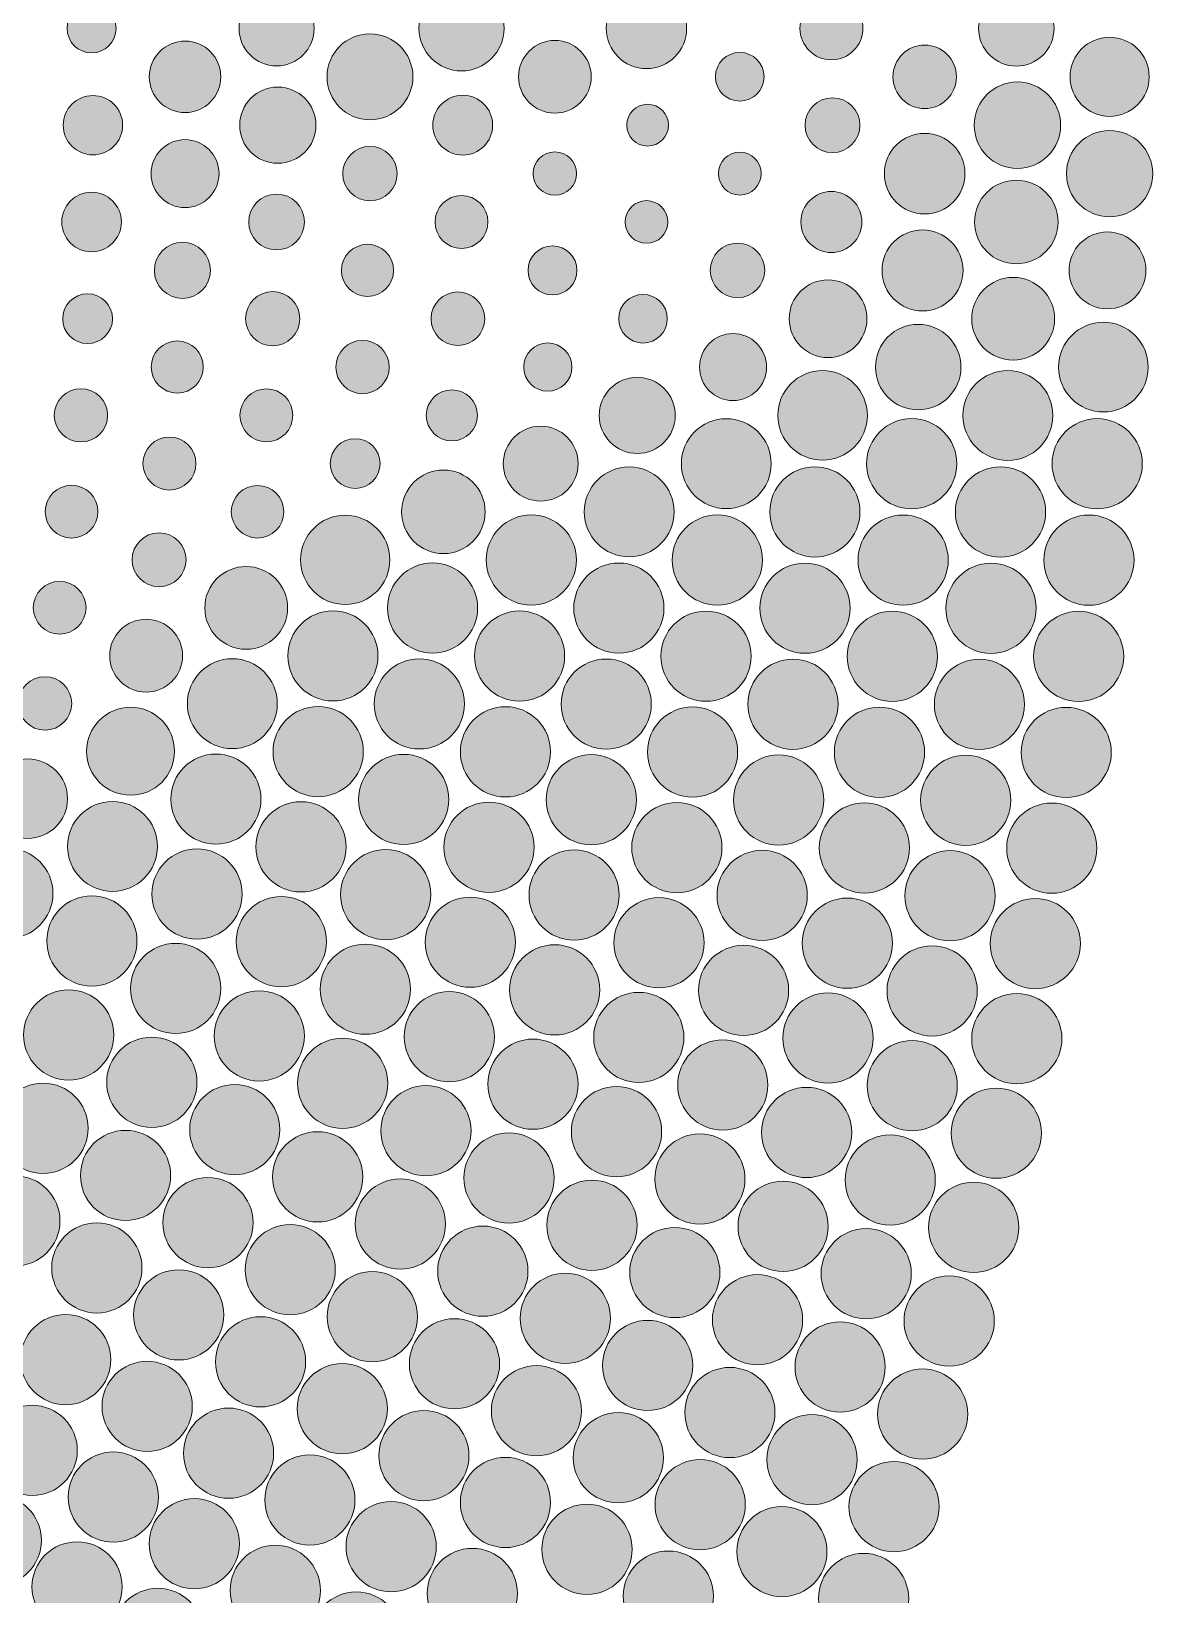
# Model space of a CAD drawing. Extents: x 3515 to 4006, y 175 to 667.
# Drawn here: x 3945.7 to 4005.9, y 342.1 to 426 of the extents above; entities that cross this region are included whole.
import ezdxf

# ---------------------------------------------------------------- set-up
doc = ezdxf.new("R2010")
doc.units = 0
doc.header["$MEASUREMENT"] = 0
doc.layers.add('Capa 1', color=7, linetype='Continuous', lineweight=0)

# ---------------------------------------------------------------- blocks, each defined once
blk = doc.blocks.new('Block_0')
at = {"layer": 'Capa 1', "true_color": 0x000000, "transparency": 33554687}
h = blk.add_hatch(color=18, dxfattribs=at)
h.dxf.hatch_style = 2
edge = h.paths.add_edge_path()
edge.add_arc((3958.846, 426.149), 2.015, 0, 360)
h = blk.add_hatch(color=18, dxfattribs=at)
h.dxf.hatch_style = 2
edge = h.paths.add_edge_path()
edge.add_arc((3968.774, 426.149), 2.282, 0, 360)
h = blk.add_hatch(color=18, dxfattribs=at)
h.dxf.hatch_style = 2
edge = h.paths.add_edge_path()
edge.add_arc((3978.702, 426.149), 2.157, 0, 360)
h = blk.add_hatch(color=18, dxfattribs=at)
h.dxf.hatch_style = 2
edge = h.paths.add_edge_path()
edge.add_arc((3998.557, 426.149), 2.024, 0, 360)
h = blk.add_hatch(color=18, dxfattribs=at)
h.dxf.hatch_style = 2
edge = h.paths.add_edge_path()
edge.add_arc((3948.917, 426.149), 1.314, 0, 360)
h = blk.add_hatch(color=18, dxfattribs=at)
h.dxf.hatch_style = 2
edge = h.paths.add_edge_path()
edge.add_arc((3988.63, 426.149), 1.687, 0, 360)
h = blk.add_hatch(color=18, dxfattribs=at)
h.dxf.hatch_style = 2
edge = h.paths.add_edge_path()
edge.add_arc((3963.86, 423.551), 2.306, 0, 360)
h = blk.add_hatch(color=18, dxfattribs=at)
h.dxf.hatch_style = 2
edge = h.paths.add_edge_path()
edge.add_arc((3973.785, 423.551), 1.951, 0, 360)
h = blk.add_hatch(color=18, dxfattribs=at)
h.dxf.hatch_style = 2
edge = h.paths.add_edge_path()
edge.add_arc((4003.562, 423.551), 2.124, 0, 360)
h = blk.add_hatch(color=18, dxfattribs=at)
h.dxf.hatch_style = 2
edge = h.paths.add_edge_path()
edge.add_arc((3953.934, 423.551), 1.918, 0, 360)
h = blk.add_hatch(color=18, dxfattribs=at)
h.dxf.hatch_style = 2
edge = h.paths.add_edge_path()
edge.add_arc((3983.711, 423.551), 1.307, 0, 360)
h = blk.add_hatch(color=18, dxfattribs=at)
h.dxf.hatch_style = 2
edge = h.paths.add_edge_path()
edge.add_arc((3993.637, 423.551), 1.705, 0, 360)
h = blk.add_hatch(color=18, dxfattribs=at)
h.dxf.hatch_style = 2
edge = h.paths.add_edge_path()
edge.add_arc((3958.914, 420.953), 2.046, 0, 360)
h = blk.add_hatch(color=18, dxfattribs=at)
h.dxf.hatch_style = 2
edge = h.paths.add_edge_path()
edge.add_arc((3998.614, 420.953), 2.321, 0, 360)
h = blk.add_hatch(color=18, dxfattribs=at)
h.dxf.hatch_style = 2
edge = h.paths.add_edge_path()
edge.add_arc((3948.989, 420.953), 1.593, 0, 360)
h = blk.add_hatch(color=18, dxfattribs=at)
h.dxf.hatch_style = 2
edge = h.paths.add_edge_path()
edge.add_arc((3968.839, 420.953), 1.605, 0, 360)
h = blk.add_hatch(color=18, dxfattribs=at)
h.dxf.hatch_style = 2
edge = h.paths.add_edge_path()
edge.add_arc((3988.689, 420.953), 1.471, 0, 360)
h = blk.add_hatch(color=18, dxfattribs=at)
h.dxf.hatch_style = 2
edge = h.paths.add_edge_path()
edge.add_arc((3978.764, 420.953), 1.121, 0, 360)
h = blk.add_hatch(color=18, dxfattribs=at)
h.dxf.hatch_style = 2
edge = h.paths.add_edge_path()
edge.add_arc((3993.637, 418.354), 2.162, 0, 360)
h = blk.add_hatch(color=18, dxfattribs=at)
h.dxf.hatch_style = 2
edge = h.paths.add_edge_path()
edge.add_arc((4003.562, 418.354), 2.315, 0, 360)
h = blk.add_hatch(color=18, dxfattribs=at)
h.dxf.hatch_style = 2
edge = h.paths.add_edge_path()
edge.add_arc((3953.934, 418.354), 1.823, 0, 360)
h = blk.add_hatch(color=18, dxfattribs=at)
h.dxf.hatch_style = 2
edge = h.paths.add_edge_path()
edge.add_arc((3963.86, 418.354), 1.46, 0, 360)
h = blk.add_hatch(color=18, dxfattribs=at)
h.dxf.hatch_style = 2
edge = h.paths.add_edge_path()
edge.add_arc((3973.785, 418.354), 1.164, 0, 360)
h = blk.add_hatch(color=18, dxfattribs=at)
h.dxf.hatch_style = 2
edge = h.paths.add_edge_path()
edge.add_arc((3983.711, 418.354), 1.149, 0, 360)
h = blk.add_hatch(color=18, dxfattribs=at)
h.dxf.hatch_style = 2
edge = h.paths.add_edge_path()
edge.add_arc((3998.557, 415.756), 2.245, 0, 360)
h = blk.add_hatch(color=18, dxfattribs=at)
h.dxf.hatch_style = 2
edge = h.paths.add_edge_path()
edge.add_arc((3948.917, 415.757), 1.599, 0, 360)
h = blk.add_hatch(color=18, dxfattribs=at)
h.dxf.hatch_style = 2
edge = h.paths.add_edge_path()
edge.add_arc((3958.846, 415.757), 1.496, 0, 360)
h = blk.add_hatch(color=18, dxfattribs=at)
h.dxf.hatch_style = 2
edge = h.paths.add_edge_path()
edge.add_arc((3968.774, 415.757), 1.419, 0, 360)
h = blk.add_hatch(color=18, dxfattribs=at)
h.dxf.hatch_style = 2
edge = h.paths.add_edge_path()
edge.add_arc((3988.63, 415.757), 1.638, 0, 360)
h = blk.add_hatch(color=18, dxfattribs=at)
h.dxf.hatch_style = 2
edge = h.paths.add_edge_path()
edge.add_arc((3978.702, 415.757), 1.145, 0, 360)
h = blk.add_hatch(color=18, dxfattribs=at)
h.dxf.hatch_style = 2
edge = h.paths.add_edge_path()
edge.add_arc((3953.794, 413.16), 1.507, 0, 360)
h = blk.add_hatch(color=18, dxfattribs=at)
h.dxf.hatch_style = 2
edge = h.paths.add_edge_path()
edge.add_arc((3983.59, 413.159), 1.461, 0, 360)
h = blk.add_hatch(color=18, dxfattribs=at)
h.dxf.hatch_style = 2
edge = h.paths.add_edge_path()
edge.add_arc((3993.521, 413.159), 2.175, 0, 360)
h = blk.add_hatch(color=18, dxfattribs=at)
h.dxf.hatch_style = 2
edge = h.paths.add_edge_path()
edge.add_arc((4003.451, 413.159), 2.064, 0, 360)
h = blk.add_hatch(color=18, dxfattribs=at)
h.dxf.hatch_style = 2
edge = h.paths.add_edge_path()
edge.add_arc((3963.727, 413.16), 1.4, 0, 360)
h = blk.add_hatch(color=18, dxfattribs=at)
h.dxf.hatch_style = 2
edge = h.paths.add_edge_path()
edge.add_arc((3973.659, 413.159), 1.313, 0, 360)
h = blk.add_hatch(color=18, dxfattribs=at)
h.dxf.hatch_style = 2
edge = h.paths.add_edge_path()
edge.add_arc((3988.452, 410.563), 2.085, 0, 360)
h = blk.add_hatch(color=18, dxfattribs=at)
h.dxf.hatch_style = 2
edge = h.paths.add_edge_path()
edge.add_arc((3998.387, 410.563), 2.222, 0, 360)
h = blk.add_hatch(color=18, dxfattribs=at)
h.dxf.hatch_style = 2
edge = h.paths.add_edge_path()
edge.add_arc((3948.703, 410.565), 1.337, 0, 360)
h = blk.add_hatch(color=18, dxfattribs=at)
h.dxf.hatch_style = 2
edge = h.paths.add_edge_path()
edge.add_arc((3958.642, 410.564), 1.456, 0, 360)
h = blk.add_hatch(color=18, dxfattribs=at)
h.dxf.hatch_style = 2
edge = h.paths.add_edge_path()
edge.add_arc((3968.58, 410.564), 1.439, 0, 360)
h = blk.add_hatch(color=18, dxfattribs=at)
h.dxf.hatch_style = 2
edge = h.paths.add_edge_path()
edge.add_arc((3978.516, 410.563), 1.304, 0, 360)
h = blk.add_hatch(color=18, dxfattribs=at)
h.dxf.hatch_style = 2
edge = h.paths.add_edge_path()
edge.add_arc((3983.348, 407.968), 1.799, 0, 360)
h = blk.add_hatch(color=18, dxfattribs=at)
h.dxf.hatch_style = 2
edge = h.paths.add_edge_path()
edge.add_arc((3993.289, 407.968), 2.294, 0, 360)
h = blk.add_hatch(color=18, dxfattribs=at)
h.dxf.hatch_style = 2
edge = h.paths.add_edge_path()
edge.add_arc((4003.229, 407.967), 2.407, 0, 360)
h = blk.add_hatch(color=18, dxfattribs=at)
h.dxf.hatch_style = 2
edge = h.paths.add_edge_path()
edge.add_arc((3953.516, 407.971), 1.399, 0, 360)
h = blk.add_hatch(color=18, dxfattribs=at)
h.dxf.hatch_style = 2
edge = h.paths.add_edge_path()
edge.add_arc((3963.462, 407.97), 1.431, 0, 360)
h = blk.add_hatch(color=18, dxfattribs=at)
h.dxf.hatch_style = 2
edge = h.paths.add_edge_path()
edge.add_arc((3973.406, 407.969), 1.294, 0, 360)
h = blk.add_hatch(color=18, dxfattribs=at)
h.dxf.hatch_style = 2
edge = h.paths.add_edge_path()
edge.add_arc((3978.207, 405.376), 2.043, 0, 360)
h = blk.add_hatch(color=18, dxfattribs=at)
h.dxf.hatch_style = 2
edge = h.paths.add_edge_path()
edge.add_arc((3988.156, 405.375), 2.403, 0, 360)
h = blk.add_hatch(color=18, dxfattribs=at)
h.dxf.hatch_style = 2
edge = h.paths.add_edge_path()
edge.add_arc((3998.104, 405.374), 2.413, 0, 360)
h = blk.add_hatch(color=18, dxfattribs=at)
h.dxf.hatch_style = 2
edge = h.paths.add_edge_path()
edge.add_arc((3948.345, 405.38), 1.429, 0, 360)
h = blk.add_hatch(color=18, dxfattribs=at)
h.dxf.hatch_style = 2
edge = h.paths.add_edge_path()
edge.add_arc((3958.302, 405.379), 1.419, 0, 360)
h = blk.add_hatch(color=18, dxfattribs=at)
h.dxf.hatch_style = 2
edge = h.paths.add_edge_path()
edge.add_arc((3968.256, 405.377), 1.371, 0, 360)
h = blk.add_hatch(color=18, dxfattribs=at)
h.dxf.hatch_style = 2
edge = h.paths.add_edge_path()
edge.add_arc((3973.027, 402.786), 2.01, 0, 360)
h = blk.add_hatch(color=18, dxfattribs=at)
h.dxf.hatch_style = 2
edge = h.paths.add_edge_path()
edge.add_arc((3982.986, 402.784), 2.412, 0, 360)
h = blk.add_hatch(color=18, dxfattribs=at)
h.dxf.hatch_style = 2
edge = h.paths.add_edge_path()
edge.add_arc((3992.942, 402.783), 2.421, 0, 360)
h = blk.add_hatch(color=18, dxfattribs=at)
h.dxf.hatch_style = 2
edge = h.paths.add_edge_path()
edge.add_arc((4002.896, 402.781), 2.42, 0, 360)
h = blk.add_hatch(color=18, dxfattribs=at)
h.dxf.hatch_style = 2
edge = h.paths.add_edge_path()
edge.add_arc((3953.097, 402.791), 1.421, 0, 360)
h = blk.add_hatch(color=18, dxfattribs=at)
h.dxf.hatch_style = 2
edge = h.paths.add_edge_path()
edge.add_arc((3963.064, 402.789), 1.335, 0, 360)
h = blk.add_hatch(color=18, dxfattribs=at)
h.dxf.hatch_style = 2
edge = h.paths.add_edge_path()
edge.add_arc((3967.803, 400.2), 2.242, 0, 360)
h = blk.add_hatch(color=18, dxfattribs=at)
h.dxf.hatch_style = 2
edge = h.paths.add_edge_path()
edge.add_arc((3977.775, 400.197), 2.412, 0, 360)
h = blk.add_hatch(color=18, dxfattribs=at)
h.dxf.hatch_style = 2
edge = h.paths.add_edge_path()
edge.add_arc((3987.743, 400.195), 2.421, 0, 360)
h = blk.add_hatch(color=18, dxfattribs=at)
h.dxf.hatch_style = 2
edge = h.paths.add_edge_path()
edge.add_arc((3997.707, 400.192), 2.421, 0, 360)
h = blk.add_hatch(color=18, dxfattribs=at)
h.dxf.hatch_style = 2
edge = h.paths.add_edge_path()
edge.add_arc((3947.844, 400.208), 1.417, 0, 360)
h = blk.add_hatch(color=18, dxfattribs=at)
h.dxf.hatch_style = 2
edge = h.paths.add_edge_path()
edge.add_arc((3957.826, 400.204), 1.41, 0, 360)
h = blk.add_hatch(color=18, dxfattribs=at)
h.dxf.hatch_style = 2
edge = h.paths.add_edge_path()
edge.add_arc((3962.534, 397.619), 2.395, 0, 360)
h = blk.add_hatch(color=18, dxfattribs=at)
h.dxf.hatch_style = 2
edge = h.paths.add_edge_path()
edge.add_arc((3972.521, 397.614), 2.42, 0, 360)
h = blk.add_hatch(color=18, dxfattribs=at)
h.dxf.hatch_style = 2
edge = h.paths.add_edge_path()
edge.add_arc((3982.503, 397.61), 2.421, 0, 360)
h = blk.add_hatch(color=18, dxfattribs=at)
h.dxf.hatch_style = 2
edge = h.paths.add_edge_path()
edge.add_arc((3992.48, 397.607), 2.421, 0, 360)
h = blk.add_hatch(color=18, dxfattribs=at)
h.dxf.hatch_style = 2
edge = h.paths.add_edge_path()
edge.add_arc((4002.453, 397.604), 2.421, 0, 360)
h = blk.add_hatch(color=18, dxfattribs=at)
h.dxf.hatch_style = 2
edge = h.paths.add_edge_path()
edge.add_arc((3952.54, 397.625), 1.448, 0, 360)
h = blk.add_hatch(color=18, dxfattribs=at)
h.dxf.hatch_style = 2
edge = h.paths.add_edge_path()
edge.add_arc((3957.216, 395.043), 2.222, 0, 360)
h = blk.add_hatch(color=18, dxfattribs=at)
h.dxf.hatch_style = 2
edge = h.paths.add_edge_path()
edge.add_arc((3967.221, 395.037), 2.418, 0, 360)
h = blk.add_hatch(color=18, dxfattribs=at)
h.dxf.hatch_style = 2
edge = h.paths.add_edge_path()
edge.add_arc((3977.22, 395.031), 2.421, 0, 360)
h = blk.add_hatch(color=18, dxfattribs=at)
h.dxf.hatch_style = 2
edge = h.paths.add_edge_path()
edge.add_arc((3987.211, 395.025), 2.421, 0, 360)
h = blk.add_hatch(color=18, dxfattribs=at)
h.dxf.hatch_style = 2
edge = h.paths.add_edge_path()
edge.add_arc((3997.198, 395.021), 2.421, 0, 360)
h = blk.add_hatch(color=18, dxfattribs=at)
h.dxf.hatch_style = 2
edge = h.paths.add_edge_path()
edge.add_arc((3947.202, 395.051), 1.415, 0, 360)
h = blk.add_hatch(color=18, dxfattribs=at)
h.dxf.hatch_style = 2
edge = h.paths.add_edge_path()
edge.add_arc((3961.872, 392.465), 2.418, 0, 360)
h = blk.add_hatch(color=18, dxfattribs=at)
h.dxf.hatch_style = 2
edge = h.paths.add_edge_path()
edge.add_arc((3971.89, 392.456), 2.421, 0, 360)
h = blk.add_hatch(color=18, dxfattribs=at)
h.dxf.hatch_style = 2
edge = h.paths.add_edge_path()
edge.add_arc((3981.9, 392.449), 2.421, 0, 360)
h = blk.add_hatch(color=18, dxfattribs=at)
h.dxf.hatch_style = 2
edge = h.paths.add_edge_path()
edge.add_arc((3991.902, 392.442), 2.421, 0, 360)
h = blk.add_hatch(color=18, dxfattribs=at)
h.dxf.hatch_style = 2
edge = h.paths.add_edge_path()
edge.add_arc((4001.898, 392.437), 2.421, 0, 360)
h = blk.add_hatch(color=18, dxfattribs=at)
h.dxf.hatch_style = 2
edge = h.paths.add_edge_path()
edge.add_arc((3951.845, 392.475), 1.957, 0, 360)
h = blk.add_hatch(color=18, dxfattribs=at)
h.dxf.hatch_style = 2
edge = h.paths.add_edge_path()
edge.add_arc((3956.47, 389.901), 2.413, 0, 360)
h = blk.add_hatch(color=18, dxfattribs=at)
h.dxf.hatch_style = 2
edge = h.paths.add_edge_path()
edge.add_arc((3966.511, 389.889), 2.421, 0, 360)
h = blk.add_hatch(color=18, dxfattribs=at)
h.dxf.hatch_style = 2
edge = h.paths.add_edge_path()
edge.add_arc((3976.541, 389.878), 2.421, 0, 360)
h = blk.add_hatch(color=18, dxfattribs=at)
h.dxf.hatch_style = 2
edge = h.paths.add_edge_path()
edge.add_arc((3986.563, 389.87), 2.421, 0, 360)
h = blk.add_hatch(color=18, dxfattribs=at)
h.dxf.hatch_style = 2
edge = h.paths.add_edge_path()
edge.add_arc((3996.576, 389.862), 2.421, 0, 360)
h = blk.add_hatch(color=18, dxfattribs=at)
h.dxf.hatch_style = 2
edge = h.paths.add_edge_path()
edge.add_arc((3946.417, 389.915), 1.435, 0, 360)
h = blk.add_hatch(color=18, dxfattribs=at)
h.dxf.hatch_style = 2
edge = h.paths.add_edge_path()
edge.add_arc((3951.011, 387.346), 2.359, 0, 360)
h = blk.add_hatch(color=18, dxfattribs=at)
h.dxf.hatch_style = 2
edge = h.paths.add_edge_path()
edge.add_arc((3961.079, 387.329), 2.421, 0, 360)
h = blk.add_hatch(color=18, dxfattribs=at)
h.dxf.hatch_style = 2
edge = h.paths.add_edge_path()
edge.add_arc((3971.133, 387.315), 2.421, 0, 360)
h = blk.add_hatch(color=18, dxfattribs=at)
h.dxf.hatch_style = 2
edge = h.paths.add_edge_path()
edge.add_arc((3981.176, 387.303), 2.421, 0, 360)
h = blk.add_hatch(color=18, dxfattribs=at)
h.dxf.hatch_style = 2
edge = h.paths.add_edge_path()
edge.add_arc((3991.21, 387.292), 2.421, 0, 360)
h = blk.add_hatch(color=18, dxfattribs=at)
h.dxf.hatch_style = 2
edge = h.paths.add_edge_path()
edge.add_arc((4001.234, 387.283), 2.421, 0, 360)
h = blk.add_hatch(color=18, dxfattribs=at)
h.dxf.hatch_style = 2
edge = h.paths.add_edge_path()
edge.add_arc((3945.491, 384.801), 2.134, 0, 360)
h = blk.add_hatch(color=18, dxfattribs=at)
h.dxf.hatch_style = 2
edge = h.paths.add_edge_path()
edge.add_arc((3955.59, 384.779), 2.42, 0, 360)
h = blk.add_hatch(color=18, dxfattribs=at)
h.dxf.hatch_style = 2
edge = h.paths.add_edge_path()
edge.add_arc((3965.672, 384.76), 2.421, 0, 360)
h = blk.add_hatch(color=18, dxfattribs=at)
h.dxf.hatch_style = 2
edge = h.paths.add_edge_path()
edge.add_arc((3975.741, 384.744), 2.421, 0, 360)
h = blk.add_hatch(color=18, dxfattribs=at)
h.dxf.hatch_style = 2
edge = h.paths.add_edge_path()
edge.add_arc((3985.796, 384.73), 2.421, 0, 360)
h = blk.add_hatch(color=18, dxfattribs=at)
h.dxf.hatch_style = 2
edge = h.paths.add_edge_path()
edge.add_arc((3995.841, 384.717), 2.421, 0, 360)
h = blk.add_hatch(color=18, dxfattribs=at)
h.dxf.hatch_style = 2
edge = h.paths.add_edge_path()
edge.add_arc((3950.04, 382.24), 2.413, 0, 360)
h = blk.add_hatch(color=18, dxfattribs=at)
h.dxf.hatch_style = 2
edge = h.paths.add_edge_path()
edge.add_arc((3960.155, 382.216), 2.421, 0, 360)
h = blk.add_hatch(color=18, dxfattribs=at)
h.dxf.hatch_style = 2
edge = h.paths.add_edge_path()
edge.add_arc((3970.252, 382.194), 2.421, 0, 360)
h = blk.add_hatch(color=18, dxfattribs=at)
h.dxf.hatch_style = 2
edge = h.paths.add_edge_path()
edge.add_arc((3980.334, 382.175), 2.421, 0, 360)
h = blk.add_hatch(color=18, dxfattribs=at)
h.dxf.hatch_style = 2
edge = h.paths.add_edge_path()
edge.add_arc((3990.402, 382.159), 2.421, 0, 360)
h = blk.add_hatch(color=18, dxfattribs=at)
h.dxf.hatch_style = 2
edge = h.paths.add_edge_path()
edge.add_arc((4000.459, 382.144), 2.421, 0, 360)
h = blk.add_hatch(color=18, dxfattribs=at)
h.dxf.hatch_style = 2
edge = h.paths.add_edge_path()
edge.add_arc((3944.425, 379.715), 2.416, 0, 360)
h = blk.add_hatch(color=18, dxfattribs=at)
h.dxf.hatch_style = 2
edge = h.paths.add_edge_path()
edge.add_arc((3954.576, 379.683), 2.421, 0, 360)
h = blk.add_hatch(color=18, dxfattribs=at)
h.dxf.hatch_style = 2
edge = h.paths.add_edge_path()
edge.add_arc((3964.706, 379.654), 2.421, 0, 360)
h = blk.add_hatch(color=18, dxfattribs=at)
h.dxf.hatch_style = 2
edge = h.paths.add_edge_path()
edge.add_arc((3974.818, 379.63), 2.421, 0, 360)
h = blk.add_hatch(color=18, dxfattribs=at)
h.dxf.hatch_style = 2
edge = h.paths.add_edge_path()
edge.add_arc((3984.913, 379.609), 2.421, 0, 360)
h = blk.add_hatch(color=18, dxfattribs=at)
h.dxf.hatch_style = 2
edge = h.paths.add_edge_path()
edge.add_arc((3994.995, 379.59), 2.421, 0, 360)
h = blk.add_hatch(color=18, dxfattribs=at)
h.dxf.hatch_style = 2
edge = h.paths.add_edge_path()
edge.add_arc((3948.932, 377.163), 2.421, 0, 360)
h = blk.add_hatch(color=18, dxfattribs=at)
h.dxf.hatch_style = 2
edge = h.paths.add_edge_path()
edge.add_arc((3959.1, 377.127), 2.421, 0, 360)
h = blk.add_hatch(color=18, dxfattribs=at)
h.dxf.hatch_style = 2
edge = h.paths.add_edge_path()
edge.add_arc((3969.246, 377.096), 2.421, 0, 360)
h = blk.add_hatch(color=18, dxfattribs=at)
h.dxf.hatch_style = 2
edge = h.paths.add_edge_path()
edge.add_arc((3979.372, 377.068), 2.421, 0, 360)
h = blk.add_hatch(color=18, dxfattribs=at)
h.dxf.hatch_style = 2
edge = h.paths.add_edge_path()
edge.add_arc((3989.481, 377.044), 2.421, 0, 360)
h = blk.add_hatch(color=18, dxfattribs=at)
h.dxf.hatch_style = 2
edge = h.paths.add_edge_path()
edge.add_arc((3999.575, 377.023), 2.421, 0, 360)
h = blk.add_hatch(color=18, dxfattribs=at)
h.dxf.hatch_style = 2
edge = h.paths.add_edge_path()
edge.add_arc((3953.429, 374.614), 2.421, 0, 360)
h = blk.add_hatch(color=18, dxfattribs=at)
h.dxf.hatch_style = 2
edge = h.paths.add_edge_path()
edge.add_arc((3963.613, 374.574), 2.421, 0, 360)
h = blk.add_hatch(color=18, dxfattribs=at)
h.dxf.hatch_style = 2
edge = h.paths.add_edge_path()
edge.add_arc((3973.774, 374.539), 2.421, 0, 360)
h = blk.add_hatch(color=18, dxfattribs=at)
h.dxf.hatch_style = 2
edge = h.paths.add_edge_path()
edge.add_arc((3983.914, 374.509), 2.421, 0, 360)
h = blk.add_hatch(color=18, dxfattribs=at)
h.dxf.hatch_style = 2
edge = h.paths.add_edge_path()
edge.add_arc((3994.037, 374.482), 2.421, 0, 360)
h = blk.add_hatch(color=18, dxfattribs=at)
h.dxf.hatch_style = 2
edge = h.paths.add_edge_path()
edge.add_arc((3947.689, 372.118), 2.421, 0, 360)
h = blk.add_hatch(color=18, dxfattribs=at)
h.dxf.hatch_style = 2
edge = h.paths.add_edge_path()
edge.add_arc((3957.916, 372.067), 2.421, 0, 360)
h = blk.add_hatch(color=18, dxfattribs=at)
h.dxf.hatch_style = 2
edge = h.paths.add_edge_path()
edge.add_arc((3968.116, 372.023), 2.421, 0, 360)
h = blk.add_hatch(color=18, dxfattribs=at)
h.dxf.hatch_style = 2
edge = h.paths.add_edge_path()
edge.add_arc((3978.291, 371.985), 2.421, 0, 360)
h = blk.add_hatch(color=18, dxfattribs=at)
h.dxf.hatch_style = 2
edge = h.paths.add_edge_path()
edge.add_arc((3988.446, 371.952), 2.421, 0, 360)
h = blk.add_hatch(color=18, dxfattribs=at)
h.dxf.hatch_style = 2
edge = h.paths.add_edge_path()
edge.add_arc((3998.582, 371.923), 2.421, 0, 360)
h = blk.add_hatch(color=18, dxfattribs=at)
h.dxf.hatch_style = 2
edge = h.paths.add_edge_path()
edge.add_arc((3952.15, 369.577), 2.421, 0, 360)
h = blk.add_hatch(color=18, dxfattribs=at)
h.dxf.hatch_style = 2
edge = h.paths.add_edge_path()
edge.add_arc((3962.394, 369.523), 2.421, 0, 360)
h = blk.add_hatch(color=18, dxfattribs=at)
h.dxf.hatch_style = 2
edge = h.paths.add_edge_path()
edge.add_arc((3972.609, 369.475), 2.421, 0, 360)
h = blk.add_hatch(color=18, dxfattribs=at)
h.dxf.hatch_style = 2
edge = h.paths.add_edge_path()
edge.add_arc((3982.799, 369.434), 2.421, 0, 360)
h = blk.add_hatch(color=18, dxfattribs=at)
h.dxf.hatch_style = 2
edge = h.paths.add_edge_path()
edge.add_arc((3992.967, 369.397), 2.421, 0, 360)
h = blk.add_hatch(color=18, dxfattribs=at)
h.dxf.hatch_style = 2
edge = h.paths.add_edge_path()
edge.add_arc((3946.31, 367.107), 2.421, 0, 360)
h = blk.add_hatch(color=18, dxfattribs=at)
h.dxf.hatch_style = 2
edge = h.paths.add_edge_path()
edge.add_arc((3956.603, 367.039), 2.421, 0, 360)
h = blk.add_hatch(color=18, dxfattribs=at)
h.dxf.hatch_style = 2
edge = h.paths.add_edge_path()
edge.add_arc((3966.863, 366.98), 2.421, 0, 360)
h = blk.add_hatch(color=18, dxfattribs=at)
h.dxf.hatch_style = 2
edge = h.paths.add_edge_path()
edge.add_arc((3977.093, 366.929), 2.421, 0, 360)
h = blk.add_hatch(color=18, dxfattribs=at)
h.dxf.hatch_style = 2
edge = h.paths.add_edge_path()
edge.add_arc((3987.298, 366.884), 2.421, 0, 360)
h = blk.add_hatch(color=18, dxfattribs=at)
h.dxf.hatch_style = 2
edge = h.paths.add_edge_path()
edge.add_arc((3997.48, 366.844), 2.421, 0, 360)
h = blk.add_hatch(color=18, dxfattribs=at)
h.dxf.hatch_style = 2
edge = h.paths.add_edge_path()
edge.add_arc((3950.74, 364.576), 2.421, 0, 360)
h = blk.add_hatch(color=18, dxfattribs=at)
h.dxf.hatch_style = 2
edge = h.paths.add_edge_path()
edge.add_arc((3961.049, 364.503), 2.421, 0, 360)
h = blk.add_hatch(color=18, dxfattribs=at)
h.dxf.hatch_style = 2
edge = h.paths.add_edge_path()
edge.add_arc((3971.324, 364.44), 2.421, 0, 360)
h = blk.add_hatch(color=18, dxfattribs=at)
h.dxf.hatch_style = 2
edge = h.paths.add_edge_path()
edge.add_arc((3981.569, 364.385), 2.421, 0, 360)
h = blk.add_hatch(color=18, dxfattribs=at)
h.dxf.hatch_style = 2
edge = h.paths.add_edge_path()
edge.add_arc((3991.787, 364.336), 2.421, 0, 360)
h = blk.add_hatch(color=18, dxfattribs=at)
h.dxf.hatch_style = 2
edge = h.paths.add_edge_path()
edge.add_arc((3944.798, 362.136), 2.421, 0, 360)
h = blk.add_hatch(color=18, dxfattribs=at)
h.dxf.hatch_style = 2
edge = h.paths.add_edge_path()
edge.add_arc((3955.162, 362.046), 2.421, 0, 360)
h = blk.add_hatch(color=18, dxfattribs=at)
h.dxf.hatch_style = 2
edge = h.paths.add_edge_path()
edge.add_arc((3965.487, 361.969), 2.421, 0, 360)
h = blk.add_hatch(color=18, dxfattribs=at)
h.dxf.hatch_style = 2
edge = h.paths.add_edge_path()
edge.add_arc((3975.777, 361.902), 2.421, 0, 360)
h = blk.add_hatch(color=18, dxfattribs=at)
h.dxf.hatch_style = 2
edge = h.paths.add_edge_path()
edge.add_arc((3986.037, 361.843), 2.421, 0, 360)
h = blk.add_hatch(color=18, dxfattribs=at)
h.dxf.hatch_style = 2
edge = h.paths.add_edge_path()
edge.add_arc((3996.269, 361.791), 2.421, 0, 360)
h = blk.add_hatch(color=18, dxfattribs=at)
h.dxf.hatch_style = 2
edge = h.paths.add_edge_path()
edge.add_arc((3949.199, 359.613), 2.421, 0, 360)
h = blk.add_hatch(color=18, dxfattribs=at)
h.dxf.hatch_style = 2
edge = h.paths.add_edge_path()
edge.add_arc((3959.579, 359.519), 2.421, 0, 360)
h = blk.add_hatch(color=18, dxfattribs=at)
h.dxf.hatch_style = 2
edge = h.paths.add_edge_path()
edge.add_arc((3969.919, 359.437), 2.421, 0, 360)
h = blk.add_hatch(color=18, dxfattribs=at)
h.dxf.hatch_style = 2
edge = h.paths.add_edge_path()
edge.add_arc((3980.224, 359.365), 2.421, 0, 360)
h = blk.add_hatch(color=18, dxfattribs=at)
h.dxf.hatch_style = 2
edge = h.paths.add_edge_path()
edge.add_arc((3990.497, 359.302), 2.421, 0, 360)
h = blk.add_hatch(color=18, dxfattribs=at)
h.dxf.hatch_style = 2
edge = h.paths.add_edge_path()
edge.add_arc((3953.595, 357.092), 2.421, 0, 360)
h = blk.add_hatch(color=18, dxfattribs=at)
h.dxf.hatch_style = 2
edge = h.paths.add_edge_path()
edge.add_arc((3963.99, 356.993), 2.421, 0, 360)
h = blk.add_hatch(color=18, dxfattribs=at)
h.dxf.hatch_style = 2
edge = h.paths.add_edge_path()
edge.add_arc((3974.345, 356.906), 2.421, 0, 360)
h = blk.add_hatch(color=18, dxfattribs=at)
h.dxf.hatch_style = 2
edge = h.paths.add_edge_path()
edge.add_arc((3984.664, 356.831), 2.421, 0, 360)
h = blk.add_hatch(color=18, dxfattribs=at)
h.dxf.hatch_style = 2
edge = h.paths.add_edge_path()
edge.add_arc((3994.951, 356.764), 2.421, 0, 360)
h = blk.add_hatch(color=18, dxfattribs=at)
h.dxf.hatch_style = 2
edge = h.paths.add_edge_path()
edge.add_arc((3947.528, 354.692), 2.421, 0, 360)
h = blk.add_hatch(color=18, dxfattribs=at)
h.dxf.hatch_style = 2
edge = h.paths.add_edge_path()
edge.add_arc((3957.986, 354.573), 2.421, 0, 360)
h = blk.add_hatch(color=18, dxfattribs=at)
h.dxf.hatch_style = 2
edge = h.paths.add_edge_path()
edge.add_arc((3968.396, 354.468), 2.421, 0, 360)
h = blk.add_hatch(color=18, dxfattribs=at)
h.dxf.hatch_style = 2
edge = h.paths.add_edge_path()
edge.add_arc((3978.765, 354.378), 2.421, 0, 360)
h = blk.add_hatch(color=18, dxfattribs=at)
h.dxf.hatch_style = 2
edge = h.paths.add_edge_path()
edge.add_arc((3989.098, 354.298), 2.421, 0, 360)
h = blk.add_hatch(color=18, dxfattribs=at)
h.dxf.hatch_style = 2
edge = h.paths.add_edge_path()
edge.add_arc((3951.901, 352.179), 2.421, 0, 360)
h = blk.add_hatch(color=18, dxfattribs=at)
h.dxf.hatch_style = 2
edge = h.paths.add_edge_path()
edge.add_arc((3962.372, 352.054), 2.421, 0, 360)
h = blk.add_hatch(color=18, dxfattribs=at)
h.dxf.hatch_style = 2
edge = h.paths.add_edge_path()
edge.add_arc((3972.797, 351.946), 2.421, 0, 360)
h = blk.add_hatch(color=18, dxfattribs=at)
h.dxf.hatch_style = 2
edge = h.paths.add_edge_path()
edge.add_arc((3983.18, 351.851), 2.421, 0, 360)
h = blk.add_hatch(color=18, dxfattribs=at)
h.dxf.hatch_style = 2
edge = h.paths.add_edge_path()
edge.add_arc((3993.526, 351.767), 2.421, 0, 360)
h = blk.add_hatch(color=18, dxfattribs=at)
h.dxf.hatch_style = 2
edge = h.paths.add_edge_path()
edge.add_arc((3945.73, 349.817), 2.421, 0, 360)
h = blk.add_hatch(color=18, dxfattribs=at)
h.dxf.hatch_style = 2
edge = h.paths.add_edge_path()
edge.add_arc((3956.269, 349.668), 2.421, 0, 360)
h = blk.add_hatch(color=18, dxfattribs=at)
h.dxf.hatch_style = 2
edge = h.paths.add_edge_path()
edge.add_arc((3966.755, 349.538), 2.421, 0, 360)
h = blk.add_hatch(color=18, dxfattribs=at)
h.dxf.hatch_style = 2
edge = h.paths.add_edge_path()
edge.add_arc((3977.193, 349.424), 2.421, 0, 360)
h = blk.add_hatch(color=18, dxfattribs=at)
h.dxf.hatch_style = 2
edge = h.paths.add_edge_path()
edge.add_arc((3987.589, 349.325), 2.421, 0, 360)
h = blk.add_hatch(color=18, dxfattribs=at)
h.dxf.hatch_style = 2
edge = h.paths.add_edge_path()
edge.add_arc((3950.082, 347.311), 2.421, 0, 360)
h = blk.add_hatch(color=18, dxfattribs=at)
h.dxf.hatch_style = 2
edge = h.paths.add_edge_path()
edge.add_arc((3960.635, 347.157), 2.421, 0, 360)
h = blk.add_hatch(color=18, dxfattribs=at)
h.dxf.hatch_style = 2
edge = h.paths.add_edge_path()
edge.add_arc((3971.133, 347.023), 2.421, 0, 360)
h = blk.add_hatch(color=18, dxfattribs=at)
h.dxf.hatch_style = 2
edge = h.paths.add_edge_path()
edge.add_arc((3981.585, 346.905), 2.421, 0, 360)
h = blk.add_hatch(color=18, dxfattribs=at)
h.dxf.hatch_style = 2
edge = h.paths.add_edge_path()
edge.add_arc((3991.994, 346.801), 2.421, 0, 360)
h = blk.add_hatch(color=18, dxfattribs=at)
h.dxf.hatch_style = 2
edge = h.paths.add_edge_path()
edge.add_arc((3943.804, 344.99), 2.421, 0, 360)
h = blk.add_hatch(color=18, dxfattribs=at)
h.dxf.hatch_style = 2
edge = h.paths.add_edge_path()
edge.add_arc((3954.431, 344.807), 2.421, 0, 360)
h = blk.add_hatch(color=18, dxfattribs=at)
h.dxf.hatch_style = 2
edge = h.paths.add_edge_path()
edge.add_arc((3964.997, 344.648), 2.421, 0, 360)
h = blk.add_hatch(color=18, dxfattribs=at)
h.dxf.hatch_style = 2
edge = h.paths.add_edge_path()
edge.add_arc((3975.508, 344.508), 2.421, 0, 360)
h = blk.add_hatch(color=18, dxfattribs=at)
h.dxf.hatch_style = 2
edge = h.paths.add_edge_path()
edge.add_arc((3985.972, 344.386), 2.421, 0, 360)
h = blk.add_hatch(color=18, dxfattribs=at)
h.dxf.hatch_style = 2
edge = h.paths.add_edge_path()
edge.add_arc((3948.139, 342.492), 2.421, 0, 360)
h = blk.add_hatch(color=18, dxfattribs=at)
h.dxf.hatch_style = 2
edge = h.paths.add_edge_path()
edge.add_arc((3958.778, 342.303), 2.421, 0, 360)
h = blk.add_hatch(color=18, dxfattribs=at)
h.dxf.hatch_style = 2
edge = h.paths.add_edge_path()
edge.add_arc((3969.356, 342.139), 2.421, 0, 360)
h = blk.add_hatch(color=18, dxfattribs=at)
h.dxf.hatch_style = 2
edge = h.paths.add_edge_path()
edge.add_arc((3979.88, 341.996), 2.421, 0, 360)
h = blk.add_hatch(color=18, dxfattribs=at)
h.dxf.hatch_style = 2
edge = h.paths.add_edge_path()
edge.add_arc((3990.357, 341.869), 2.421, 0, 360)
h = blk.add_hatch(color=18, dxfattribs=at)
h.dxf.hatch_style = 2
edge = h.paths.add_edge_path()
edge.add_arc((3952.473, 339.994), 2.421, 0, 360)
h = blk.add_hatch(color=18, dxfattribs=at)
h.dxf.hatch_style = 2
edge = h.paths.add_edge_path()
edge.add_arc((3963.123, 339.801), 2.421, 0, 360)
at = {"layer": 'Capa 1'}
for centre, radius in [((3958.846, 426.149), 2.015), ((3968.774, 426.149), 2.282), ((3978.702, 426.149), 2.157), ((3998.557, 426.149), 2.024), ((3948.917, 426.149), 1.314), ((3988.63, 426.149), 1.687), ((3963.86, 423.551), 2.306), ((3973.785, 423.551), 1.951), ((4003.562, 423.551), 2.124), ((3953.934, 423.551), 1.918), ((3983.711, 423.551), 1.307), ((3993.637, 423.551), 1.705), ((3958.914, 420.953), 2.046), ((3998.614, 420.953), 2.321), ((3948.989, 420.953), 1.593), ((3968.839, 420.953), 1.605), ((3988.689, 420.953), 1.471), ((3978.764, 420.953), 1.121), ((3993.637, 418.354), 2.162), ((4003.562, 418.354), 2.315), ((3953.934, 418.354), 1.823), ((3963.86, 418.354), 1.46), ((3973.785, 418.354), 1.164), ((3983.711, 418.354), 1.149), ((3998.557, 415.756), 2.245), ((3948.917, 415.757), 1.599), ((3958.846, 415.757), 1.496), ((3968.774, 415.757), 1.419), ((3988.63, 415.757), 1.638), ((3978.702, 415.757), 1.145), ((3953.794, 413.16), 1.507), ((3983.59, 413.159), 1.461), ((3993.521, 413.159), 2.175), ((4003.451, 413.159), 2.064), ((3963.727, 413.16), 1.4), ((3973.659, 413.159), 1.313), ((3988.452, 410.563), 2.085), ((3998.387, 410.563), 2.222), ((3948.703, 410.565), 1.337), ((3958.642, 410.564), 1.456), ((3968.58, 410.564), 1.439), ((3978.516, 410.563), 1.304), ((3983.348, 407.968), 1.799), ((3993.289, 407.968), 2.294), ((4003.229, 407.967), 2.407), ((3953.516, 407.971), 1.399), ((3963.462, 407.97), 1.431), ((3973.406, 407.969), 1.294), ((3978.207, 405.376), 2.043), ((3988.156, 405.375), 2.403), ((3998.104, 405.374), 2.413), ((3948.345, 405.38), 1.429), ((3958.302, 405.379), 1.419), ((3968.256, 405.377), 1.371), ((3973.027, 402.786), 2.01), ((3982.986, 402.784), 2.412), ((3992.942, 402.783), 2.421), ((4002.896, 402.781), 2.42), ((3953.097, 402.791), 1.421), ((3963.064, 402.789), 1.335), ((3967.803, 400.2), 2.242), ((3977.775, 400.197), 2.412), ((3987.743, 400.195), 2.421), ((3997.707, 400.192), 2.421), ((3947.844, 400.208), 1.417), ((3957.826, 400.204), 1.41), ((3962.534, 397.619), 2.395), ((3972.521, 397.614), 2.42), ((3982.503, 397.61), 2.421), ((3992.48, 397.607), 2.421), ((4002.453, 397.604), 2.421), ((3952.54, 397.625), 1.448), ((3957.216, 395.043), 2.222), ((3967.221, 395.037), 2.418), ((3977.22, 395.031), 2.421), ((3987.211, 395.025), 2.421), ((3997.198, 395.021), 2.421), ((3947.202, 395.051), 1.415), ((3961.872, 392.465), 2.418), ((3971.89, 392.456), 2.421), ((3981.9, 392.449), 2.421), ((3991.902, 392.442), 2.421), ((4001.898, 392.437), 2.421), ((3951.845, 392.475), 1.957), ((3956.47, 389.901), 2.413), ((3966.511, 389.889), 2.421), ((3976.541, 389.878), 2.421), ((3986.563, 389.87), 2.421), ((3996.576, 389.862), 2.421), ((3946.417, 389.915), 1.435), ((3951.011, 387.346), 2.359), ((3961.079, 387.329), 2.421), ((3971.133, 387.315), 2.421), ((3981.176, 387.303), 2.421), ((3991.21, 387.292), 2.421), ((4001.234, 387.283), 2.421), ((3945.491, 384.801), 2.134), ((3955.59, 384.779), 2.42), ((3965.672, 384.76), 2.421), ((3975.741, 384.744), 2.421), ((3985.796, 384.73), 2.421), ((3995.841, 384.717), 2.421), ((3950.04, 382.24), 2.413), ((3960.155, 382.216), 2.421), ((3970.252, 382.194), 2.421), ((3980.334, 382.175), 2.421), ((3990.402, 382.159), 2.421), ((4000.459, 382.144), 2.421), ((3944.425, 379.715), 2.416), ((3954.576, 379.683), 2.421), ((3964.706, 379.654), 2.421), ((3974.818, 379.63), 2.421), ((3984.913, 379.609), 2.421), ((3994.995, 379.59), 2.421), ((3948.932, 377.163), 2.421), ((3959.1, 377.127), 2.421), ((3969.246, 377.096), 2.421), ((3979.372, 377.068), 2.421), ((3989.481, 377.044), 2.421), ((3999.575, 377.023), 2.421), ((3953.429, 374.614), 2.421), ((3963.613, 374.574), 2.421), ((3973.774, 374.539), 2.421), ((3983.914, 374.509), 2.421), ((3994.037, 374.482), 2.421), ((3947.689, 372.118), 2.421), ((3957.916, 372.067), 2.421), ((3968.116, 372.023), 2.421), ((3978.291, 371.985), 2.421), ((3988.446, 371.952), 2.421), ((3998.582, 371.923), 2.421), ((3952.15, 369.577), 2.421), ((3962.394, 369.523), 2.421), ((3972.609, 369.475), 2.421), ((3982.799, 369.434), 2.421), ((3992.967, 369.397), 2.421), ((3946.31, 367.107), 2.421), ((3956.603, 367.039), 2.421), ((3966.863, 366.98), 2.421), ((3977.093, 366.929), 2.421), ((3987.298, 366.884), 2.421), ((3997.48, 366.844), 2.421), ((3950.74, 364.576), 2.421), ((3961.049, 364.503), 2.421), ((3971.324, 364.44), 2.421), ((3981.569, 364.385), 2.421), ((3991.787, 364.336), 2.421), ((3944.798, 362.136), 2.421), ((3955.162, 362.046), 2.421), ((3965.487, 361.969), 2.421), ((3975.777, 361.902), 2.421), ((3986.037, 361.843), 2.421), ((3996.269, 361.791), 2.421), ((3949.199, 359.613), 2.421), ((3959.579, 359.519), 2.421), ((3969.919, 359.437), 2.421), ((3980.224, 359.365), 2.421), ((3990.497, 359.302), 2.421), ((3953.595, 357.092), 2.421), ((3963.99, 356.993), 2.421), ((3974.345, 356.906), 2.421), ((3984.664, 356.831), 2.421), ((3994.951, 356.764), 2.421), ((3947.528, 354.692), 2.421), ((3957.986, 354.573), 2.421), ((3968.396, 354.468), 2.421), ((3978.765, 354.378), 2.421), ((3989.098, 354.298), 2.421), ((3951.901, 352.179), 2.421), ((3962.372, 352.054), 2.421), ((3972.797, 351.946), 2.421), ((3983.18, 351.851), 2.421), ((3993.526, 351.767), 2.421), ((3945.73, 349.817), 2.421), ((3956.269, 349.668), 2.421), ((3966.755, 349.538), 2.421), ((3977.193, 349.424), 2.421), ((3987.589, 349.325), 2.421), ((3950.082, 347.311), 2.421), ((3960.635, 347.157), 2.421), ((3971.133, 347.023), 2.421), ((3981.585, 346.905), 2.421), ((3991.994, 346.801), 2.421), ((3943.804, 344.99), 2.421), ((3954.431, 344.807), 2.421), ((3964.997, 344.648), 2.421), ((3975.508, 344.508), 2.421), ((3985.972, 344.386), 2.421), ((3948.139, 342.492), 2.421), ((3958.778, 342.303), 2.421), ((3969.356, 342.139), 2.421), ((3979.88, 341.996), 2.421), ((3990.357, 341.869), 2.421), ((3952.473, 339.994), 2.421), ((3963.123, 339.801), 2.421)]:
    blk.add_circle(centre, radius, dxfattribs=at)

msp = doc.modelspace()

# ---------------------------------------------------------------- block references
at = {"layer": 'Capa 1'}
msp.add_blockref('Block_0', (0, 0), dxfattribs=at)

doc.saveas('drawing.dxf')
